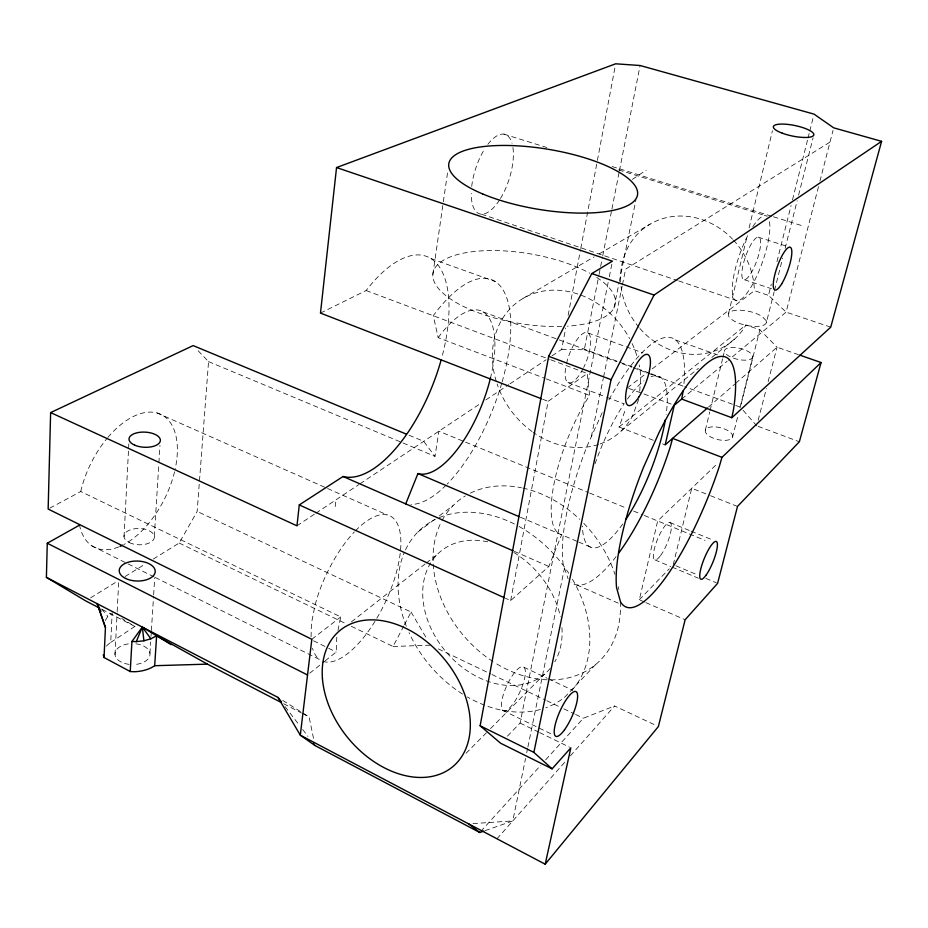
<?xml version="1.0" encoding="UTF-8"?>
<svg xmlns="http://www.w3.org/2000/svg" width="928" height="928" viewBox="0 0 928 928"><rect width="100%" height="100%" fill="white"/><g stroke="black" fill="none" stroke-linecap="round" stroke-linejoin="round"><path stroke-width="0.7" stroke-dasharray="4.64 3.48" d="M311.066 636.852L311.437 623.407L315.184 604.592A80.098 32.596 -64.8 0 1 354.368 531.906M325.183 660.84L336.203 652.001L336.794 637.188M106.418 646.155A29.197 17.504 0.5 0 1 110.71 642.431L112.16 612.724M115.002 654.588L117.114 612.956M117.183 611.517L118.645 582.796M124.027 536.813L128.83 443.897M154.326 536.361L158.816 464.186M158.897 462.747L159.976 445.417M149.953 653.382L150.672 641.956M151.032 636.248L151.299 631.968M151.392 630.53L153.561 596.263M153.642 594.836L154.732 577.703M153.34 559.027L179.185 543.031L197.154 511.432L208.556 361.607L197.966 350.598M639.705 391.222L640.784 377.615A82.87 69.565 54.8 0 0 639.195 364.901M335.182 506.595L336.017 499.786M432.854 274.421L443.143 203.162M443.34 201.747L447.667 171.819M403.042 442.981L435.012 456.367L438.886 431.218L464.232 441.612M510.667 600.602L548.135 401.372L587.227 373.474L589.628 395.421A91.188 28.756 -68.3 0 0 554.202 482.838A91.188 28.756 -68.3 0 0 561.591 534.76L548.831 566.451L510.667 600.602L505.424 598.224M552.067 355.784L561.695 349.357L565.72 328.048M568.145 315.265L580.487 249.91M580.766 248.484L597.133 161.832M597.4 160.405L615.125 66.642M561.695 349.357L584.292 349.752L598.804 275.848M599.082 274.433L602.423 257.381M602.701 255.954L611.633 210.47M611.912 209.055L619.162 172.098M619.44 170.682L640.088 65.505M507.419 736.159L520.098 723.051L608.165 282.46M609.302 276.776L611.854 263.993M613.93 308.038L619.069 282.738M619.359 281.335L635.924 199.833M337.966 630.437L340.738 616.923L80.748 491.527L49.404 508.37M485.066 830.653L512.778 820.932L525.55 758.454M526.71 752.77L527.58 748.513M527.881 747.086L564.468 568.145M591.368 436.612L603.27 378.427M603.56 377.012L622.143 286.184M622.433 284.757L625.623 269.143L830.003 142.112M644.554 602.052L639.311 599.778L657.674 520.956L717.53 463.49M728.468 313.838L747.411 234.946M749.105 227.894L772.444 130.686M705.35 430.14L709.746 411.962M710.082 410.559L722.587 358.811M722.924 357.408L724.617 350.424M673.252 564.688L691.731 488.256L709.236 495.204M732.61 436.972A14.048 6.078 13.6 0 0 713.528 426.834A14.048 6.078 13.6 0 0 710.767 436.995A14.048 6.078 13.6 0 0 732.61 436.972L737.888 415.964M739.999 407.566L752.654 357.152A14.419 5.591 13 0 0 732.888 347.49A14.419 5.591 13 0 0 730.324 356.839A14.419 5.591 13 0 0 752.654 357.152M639.926 328.5A71.665 64.252 53.8 0 0 745.95 324.962L759.846 329.753L740.382 407.183L684.736 386.709M830.734 327.166L786.097 312.121L768.488 295.371L771.307 284.142M776.956 261.661L791.085 205.459M792.5 199.845L807.685 139.42M808.033 138.017L809.448 132.402M809.796 130.999L813.682 115.536M766.192 320.67L762.132 316.483A19.453 7.134 12.5 0 0 749.406 311.425L744.465 310.578A19.453 7.157 12.7 0 0 729.872 317.852L732.436 319.986A19.453 7.134 12.5 0 0 750.311 326.041L755.148 326.412A19.453 7.134 12.5 0 0 766.366 322.596L774.149 291.798M774.509 290.394L782.652 258.193M785.123 248.391L797.164 200.773M798.579 195.182L813.09 137.762M758.153 420.326L766.354 388.6M768.129 381.698L777.038 347.211L759.846 329.753M818.496 186.702L786.097 312.121L728.26 360.296M819.934 181.122L833.019 130.43M653.324 440.278L619.046 426.996L625.808 408.552M638.684 399.33L632.409 416.254A82.87 69.565 54.8 0 1 599.697 444.094M602.179 412.728L587.54 445.08A132.472 39.301 -68.3 0 0 563.215 564.456L568.156 578.956M351.341 626.296L393.066 646.48L403.738 626.052M404.399 624.776L411.069 612.004L197.154 511.432M105.258 620.565L107.834 616.366L111.082 613.64M496.967 838.784L566.556 760.206M570.395 755.868L614.568 705.976L657.082 725.94M480.762 831.442L540.804 765.206M545.652 759.858L583.422 718.202L614.568 705.976M595.602 664.564L564.897 696.998A110.618 83.346 49.3 0 1 545.734 707.797M639.311 599.778L669.262 568.806M466.042 753.292L486.423 732.737M490.506 728.619L544.539 674.146M708.516 407.044L734.616 384.25M735.707 383.299L777.038 347.211L798.382 354.635M681.709 399.063L727.146 361.224M621.122 431.033L698.436 368.335M711.88 357.431L735.405 338.36M619.046 426.996L745.95 324.962M309.743 673.218L324.081 661.722M351.387 621.888L425.128 563.946M426.254 563.052L437.598 554.144M311.831 639.299L340.738 616.923M627.386 387.869L647.674 372.337M652.256 368.834L754.394 290.673L768.488 295.371M417.867 531.988L434.861 519.251M439.385 515.852L452.98 505.667M296.972 525.816L314.72 513.984M315.903 513.196L358.846 484.578M360.041 483.778L479.822 403.935M485.843 399.922L508.718 384.668M509.924 383.867L546.047 359.797M632.374 179.382L646.248 170.16M110.71 642.431L134.885 626.446L121.73 618.5M90.608 597.841L117.67 581.102M125.048 576.532L144.733 564.352M523.16 298.375L594.14 256.859M599.117 253.947L650.168 224.089M320.473 313.084L366.119 290.545A117.775 52.536 -68.4 0 1 434.2 261A117.775 52.536 -68.4 0 1 441.972 356.955M472.955 823.6L512.778 820.932M393.066 646.48L430.522 645.169M612.074 166.518L772.061 216.363M773.442 216.792L802.407 225.817M503.916 134.131L546.766 147.494M618.64 169.917L765.148 215.609M758.199 237.139L785.564 245.85M744.442 279.757L771.516 288.747M481.551 214.194L677.37 280.476M678.739 280.929L737.621 300.869M675.48 339.915L717.576 354.89M430.905 258.552L495.297 281.578M588.016 332.955L642.918 352.884M483.094 311.878L632.049 366.711M637.455 368.706L649.646 373.195M651.004 373.694L660.481 377.186M584.292 349.752L616.876 361.746M622.305 363.741L631.806 367.233M633.163 367.732L646.735 372.731M648.092 373.23L683.379 386.21M628.72 388.368L674.285 405.246M758.06 426.346L799.368 441.751M366.119 290.545L549.411 359.287M550.768 359.797L587.227 373.474M568.04 382.556L605.323 396.708M606.657 397.219L623.964 403.796M502.129 381.895A120.141 48.824 -68.4 0 0 498.545 284.165A120.141 48.824 -68.4 0 0 433.26 315.729L438.19 337.676L545.003 378.404M546.36 378.926L589.628 395.421M662.557 443.851L665.19 444.872M542.741 399.284L548.135 401.372M710.581 495.738L737.505 506.421M669.958 522.522L689.794 530.642M691.116 531.176L713.586 540.374M465.566 442.169L588.294 492.501M589.628 493.046L626.992 508.37M633.662 511.108L643 514.936M644.334 515.481L705.036 540.386M409.051 435.255L423.713 441.334L435.012 456.367M208.556 361.607L401.708 442.424M675.862 565.778L698.03 575.116M705.86 578.411L716.288 582.807M654.924 559.886L670.724 566.544M672.046 567.101L698.378 578.214M520.353 517.186L577.39 541.488M578.712 542.045L591.878 547.659M645.853 602.632L685.142 619.73M514.379 551.383L548.831 566.451M576.856 584.965L619.104 603.513M157.145 412.995L326.273 487.942M327.596 488.522L387.057 514.878M524.123 667.383A24.14 7.273 -65.5 0 1 512.558 704.514A24.14 7.273 -65.5 0 1 503.394 694.48A24.14 7.273 -65.5 0 1 524.123 667.383L547.184 678.24M548.471 678.844L572.808 690.304M438.364 648.916L490.634 673.879M491.944 674.505L545.525 700.095M546.824 700.721L558.586 706.336M563.818 708.841L574.27 713.829M575.58 714.456L583.422 718.202M179.185 543.031L346.121 623.778M502.732 710.349L552.752 734.698M520.098 723.051L538.321 731.937M539.62 732.575L569.548 747.191M313.513 640.784L327.375 647.64M328.64 648.266L336.203 652.001M91.907 545.85L126.823 563.284M128.11 563.934L153.978 576.845M155.278 577.494L319.522 659.495A80.098 32.596 -64.8 0 1 312.504 648.231M102.08 609.406L134.885 626.446M283.69 703.749L301.484 712.994M302.76 713.655L309.117 716.961L313.873 740.103M282.796 700.431L301.936 712.449M303.131 713.203L309.117 716.961M743.108 410.304L756.726 425.848M101.662 609L107.834 616.366M285.058 706.591L299.141 724.919M302.667 729.501L307.945 736.38M411.069 612.004L426.207 637.803M766.226 321.076L766.366 322.596M550.165 668.473A80.411 60.564 49.3 0 1 431.88 630.274A80.411 60.564 49.3 0 1 488.29 541.952M513.81 552.473A80.411 60.564 49.3 0 1 560.326 616.54M561.927 627.606A80.411 60.564 49.3 0 1 554.816 661.803M651.12 376.652A92.023 27.26 -68.3 0 1 666.153 414.445M622.758 523.972A92.023 27.26 -68.3 0 1 582.448 526.014M595.01 463.826A92.023 27.26 -68.3 0 1 624.103 403.819M627.432 399.017A92.023 27.26 -68.3 0 1 643.951 380.863M135.871 643.8A17.516 10.498 0.5 0 1 149.965 654.843A17.516 10.498 0.5 0 1 133.725 664.564M129.12 664.367A17.516 10.498 0.5 0 1 114.979 653.637A17.516 10.498 0.5 0 1 130.233 643.661M639.021 327.433A71.665 64.252 53.8 0 1 620.983 285.859M620.658 281.799A71.665 64.252 53.8 0 1 658.799 219.971A71.665 64.252 53.8 0 1 732.598 239.204M733.526 240.201A71.665 64.252 53.8 0 1 754.394 290.673M598.351 444.547A82.87 69.565 54.8 0 1 533.148 432.332M532.046 431.543A82.87 69.565 54.8 0 1 497.118 384.018M496.283 381.431A82.87 69.565 54.8 0 1 534.911 293.144A82.87 69.565 54.8 0 1 629.602 338.592M632.119 343.569A82.87 69.565 54.8 0 1 637.072 356.468M596.762 277.414A92.44 35.206 9.6 0 1 567.379 326.169M561.73 326.447A92.44 35.206 9.6 0 1 445.765 295.522A92.44 35.206 9.6 0 1 468.594 252.242A92.44 35.206 9.6 0 1 589.79 273.238M355.378 530.851A80.098 32.596 -64.8 0 1 400.374 551.8M400.212 553.274A80.098 32.596 -64.8 0 1 375.736 620.113M375.005 621.308A80.098 32.596 -64.8 0 1 322.004 660.945M107.88 437.401A74.31 40.878 -63.2 0 1 160.764 414.329A74.31 40.878 -63.2 0 1 175.195 468.988M174.557 471.818A74.31 40.878 -63.2 0 1 123.807 544.562M118.738 546.928A74.31 40.878 -63.2 0 1 79.518 525.144M80.748 491.527A74.31 40.878 -63.2 0 1 106.952 438.515M620.287 601.936A106.848 82.302 48.9 0 1 494.148 662.325M492.977 661.571A106.848 82.302 48.9 0 1 440.684 523.206M441.995 520.643A106.848 82.302 48.9 0 1 465.311 495.912M470.368 493.128A106.848 82.302 48.9 0 1 521.443 487.78M522.835 488.07A106.848 82.302 48.9 0 1 579.687 519.309M583.828 523.404A106.848 82.302 48.9 0 1 614.974 574.409M618.28 586.809A106.848 82.302 48.9 0 1 618.814 589.593M501.735 383.264A120.141 48.824 -68.4 0 1 447.238 484.01M446.182 485.077A120.141 48.824 -68.4 0 1 410.907 504.484M438.19 337.676A87.278 35.426 -68.4 0 1 484.578 312.875A87.278 35.426 -68.4 0 1 490.576 377.603M540.398 709.479A110.618 83.346 49.3 0 1 467.434 697.009M462.538 694.063A110.618 83.346 49.3 0 1 409.039 632.664M406.278 626.133A110.618 83.346 49.3 0 1 404.364 552.38M405.501 549.863A110.618 83.346 49.3 0 1 435.476 519.309M439.257 517.615A110.618 83.346 49.3 0 1 517.766 525.77M519.03 526.466A110.618 83.346 49.3 0 1 568.748 573.26M572.472 579.304A110.618 83.346 49.3 0 1 570.929 691.372M608.919 399.806A132.472 39.301 -68.3 0 1 683.704 386.326M616.111 556.568A132.472 39.301 -68.3 0 1 571.01 582.216M487.85 144.362A41.725 17.562 -72.1 0 1 512.036 143.225M512.94 147.552A41.725 17.562 -72.1 0 1 500.215 198.905M499.496 200.042A41.725 17.562 -72.1 0 1 471.262 193.372M471.714 186.354A41.725 17.562 -72.1 0 1 484.776 148.793M566.521 363.486A26.784 9.199 -69.3 0 1 586.96 332.491A26.784 9.199 -69.3 0 1 583.666 367.523M583.074 368.706A26.784 9.199 -69.3 0 1 569.096 382.916A26.784 9.199 -69.3 0 1 565.976 366.05M769.486 221.664A45.031 12.006 -70.5 0 1 754.302 281.149A45.031 12.006 -70.5 0 1 732.47 293.573A45.031 12.006 -70.5 0 1 748.85 233.404M752.828 226.676A45.031 12.006 -70.5 0 1 767.108 216.386M129.328 542.613A15.196 8.143 1.9 0 0 154.129 538.472A15.196 8.143 1.9 0 0 134.096 528.856A15.196 8.143 1.9 0 0 129.328 542.613M660.516 555.605A20.138 5.22 -67.7 0 0 670.979 523.601A20.138 5.22 -67.7 0 0 655.667 544.353A20.138 5.22 -67.7 0 0 660.516 555.605M750.775 273.586A22.504 5.997 -70.5 0 0 759.603 237.881A22.504 5.997 -70.5 0 0 743.34 263.888A22.504 5.997 -70.5 0 0 750.775 273.586"/><path stroke-width="1.39" d="M99.563 608.095L85.678 600.892L46.4 577.367L47.27 543.24L79.518 525.144M406.383 434.142L193.152 345.599L50.622 412.589L48.152 509.043L311.831 639.299L300.301 735.173L314.998 745.544L479.788 832.509L483.755 831.117M281.149 702.438L207.42 664.135L154.674 665.712A29.197 17.504 0.5 0 1 134.525 671.733L130.233 671.547L104.04 657.511L105.444 627.525L97.254 603.734L100.955 611.506M130.233 671.547L131.938 641.434L142.332 627.096L171.158 644.647M154.674 665.712L156.623 635.796L207.42 664.135M441.194 359.786A117.775 52.536 -68.4 0 1 343.047 476.493L299.28 504.936L296.972 525.816L50.622 412.589M707.426 407.995L665.19 444.872L674.285 405.246L681.709 399.063L731.832 417.728L830.734 327.166L881.6 141.334L833.692 127.832L814.042 114.132L640.088 65.505L615.658 63.8L336.551 167.55L320.473 313.084L541.395 398.762M681.709 399.063L683.182 390.966M46.4 577.367L278.006 697.427L300.301 735.173L545.2 864.2L570.848 747.829L552.102 768.836L500.586 743.212L480.136 725.789L548.668 356.294L591.797 273.574L612.422 261.151L336.551 167.55M731.832 417.728L733.503 409.561A134.514 35.508 -68.3 0 0 717.611 357.094A134.514 35.508 -68.3 0 0 658.822 433.04L643.533 467.26A134.514 35.508 -68.3 0 0 616.563 587.644L620.565 601.936A134.514 35.508 -68.3 0 0 719.351 466.32L721.961 457.365L821.06 362.523L799.716 355.099M552.102 768.836L533.867 752.388L611.076 379.656L654.043 295.058L881.6 141.334M821.06 362.523L799.368 441.751L737.505 506.421L717.599 583.352L685.142 619.73L658.37 726.543L545.2 864.2M405.722 503.892L417.936 473.558A87.278 35.426 -68.4 0 0 490.576 377.603M131.938 641.434L136.277 641.631L142.332 627.096L150.87 638.789L156.623 635.796M136.277 641.631L143.921 640.784L150.87 638.789M591.797 273.574L654.043 295.058M548.668 356.294L611.076 379.656M721.961 457.365L672.614 438.387L670.155 447.261A132.472 39.301 -68.3 0 1 618.616 553.227M417.936 473.558L519.03 516.618M343.047 476.493L513.056 550.803M299.28 504.936L504.101 597.632M480.136 725.789L533.867 752.388M47.27 543.24L307.539 674.992M468.686 823.89L479.788 832.509M278.006 697.427L281.532 702.009M313.235 743.247L314.998 745.544M97.254 603.734L105.444 627.525M103.263 654.994L104.04 657.511M142.332 627.096L143.921 640.784M665.341 419.734A92.023 27.26 -68.3 0 1 625.808 519.529M122.531 545.223A74.31 40.878 -63.2 0 1 120.002 546.406M322.457 678.739A88.438 62.257 50.3 0 0 438.445 774.671A88.438 62.257 50.3 0 0 427.82 642.559A88.438 62.257 50.3 0 0 322.457 678.739M482.63 193.929A95.63 30.415 9.4 0 0 636.214 198.43A95.63 30.415 9.4 0 0 510.574 145.545A95.63 30.415 9.4 0 0 482.63 193.929M125.535 578.434A18.026 9.999 1.5 0 0 154.941 573.156A18.026 9.999 1.5 0 0 131.173 561.51A18.026 9.999 1.5 0 0 125.535 578.434M134.572 445.104A15.695 7.575 2.8 0 0 160.138 441.612A15.695 7.575 2.8 0 0 139.409 432.355A15.695 7.575 2.8 0 0 134.572 445.104M782.281 133.191A20.625 5.394 11.5 0 0 813.798 134.966A20.625 5.394 11.5 0 0 784.752 124.155A20.625 5.394 11.5 0 0 782.281 133.191M781.736 283.782A22.713 5.626 -70.4 0 0 790.981 247.88A22.713 5.626 -70.4 0 0 774.938 274.236A22.713 5.626 -70.4 0 0 781.736 283.782M706.289 574.826A20.416 4.698 -67.8 0 0 717.124 542.497A20.416 4.698 -67.8 0 0 702.287 563.795A20.416 4.698 -67.8 0 0 706.289 574.826M564.584 729.686A24.522 6.577 -65.8 0 0 576.648 692.114A24.522 6.577 -65.8 0 0 556.51 720.082A24.522 6.577 -65.8 0 0 564.584 729.686M638.94 396.906A27.26 8.352 -69.2 0 0 648.278 354.832A27.26 8.352 -69.2 0 0 626.806 388.252A27.26 8.352 -69.2 0 0 638.94 396.906"/></g></svg>
